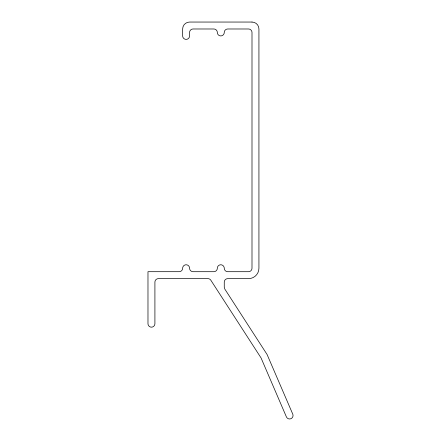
<?xml version="1.0" encoding="UTF-8"?>
<svg xmlns="http://www.w3.org/2000/svg" width="441" height="441" viewBox="0 0 441 441"><rect width="100%" height="100%" fill="white"/><g stroke="black" fill="none" stroke-linecap="round" stroke-linejoin="round"><path stroke-width="0.66" d="M251.998 22.05L189.586 22.05A6.935 6.935 0 0 0 182.651 28.985L182.651 35.919A3.467 3.467 0 0 0 186.119 39.387A3.467 3.467 0 0 0 189.586 35.919L189.586 32.452A3.467 3.467 0 0 1 193.053 28.985L213.857 28.985A3.467 3.467 0 0 1 217.325 32.452A3.467 3.467 0 0 0 220.792 35.919A3.467 3.467 0 0 0 224.26 32.452A3.467 3.467 0 0 1 227.727 28.985L248.531 28.985A3.467 3.467 0 0 1 251.998 32.452L251.998 268.233A3.467 3.467 0 0 1 248.531 271.7L227.727 271.7A3.467 3.467 0 0 1 224.26 268.233A3.467 3.467 0 0 0 220.792 264.765A3.467 3.467 0 0 0 217.325 268.233A3.467 3.467 0 0 1 213.857 271.7L193.053 271.7A3.467 3.467 0 0 1 189.586 268.233A3.467 3.467 0 0 0 186.119 264.765A3.467 3.467 0 0 0 182.651 268.233A3.467 3.467 0 0 1 179.184 271.695L147.978 271.7L147.978 323.705A3.467 3.467 0 0 0 151.445 327.172A3.467 3.467 0 0 0 154.912 323.705L154.912 282.097A3.467 3.467 0 0 1 158.38 278.629L207.931 278.64A3.467 3.467 0 0 1 210.842 280.228L261.05 357.921L286.396 416.877A3.467 3.467 0 0 0 290.95 418.691A3.467 3.467 0 0 0 292.763 414.138L267.092 354.514L224.811 289.07L224.26 287.19L224.26 282.113A3.467 3.467 0 0 1 227.721 278.646L248.531 278.635A10.402 10.402 0 0 0 258.933 268.233L258.933 28.985A6.935 6.935 0 0 0 251.998 22.05"/></g></svg>
